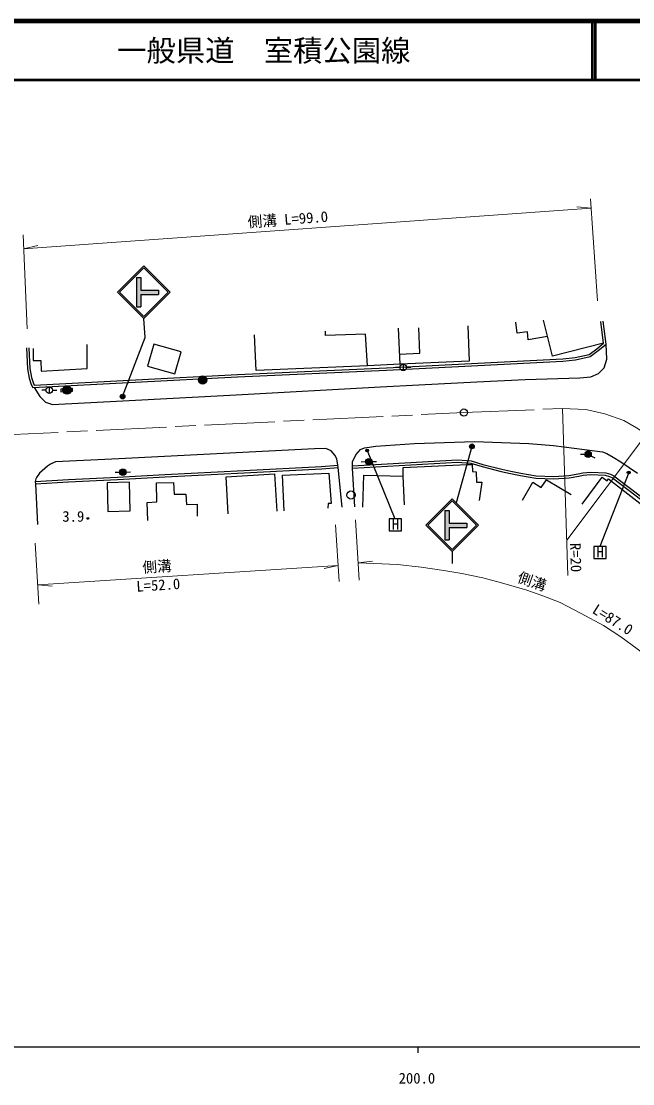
# Model space of a CAD drawing. Units: millimetres at full size, sheet at 1:1000; details may follow other scales. Extents: x -150369670 to 680000, y -185031503 to 11064623.
# Drawn here: x 200382 to 304643, y 198715 to 380000 of the extents above; entities that cross this region are included whole.
import ezdxf
from ezdxf.enums import TextEntityAlignment as Align

# ---------------------------------------------------------------- set-up
doc = ezdxf.new("R2010")
doc.units = ezdxf.units.MM
doc.header["$LTSCALE"] = 1000
doc.linetypes.add('CHAIN', pattern=[18.5, 12, -1.5, 3.5, -1.5])
for name, color, linetype, lineweight in [('M-BGD', 7, 'Continuous', 25), ('M-BGD-EXST', 7, 'Continuous', 25), ('M-BMK', 2, 'CHAIN', 13), ('M-BMK-SRVR', 3, 'Continuous', 25), ('M-STR-HTXT', 7, 'Continuous', 13), ('M-STR-STRC', 7, 'Continuous', 25), ('M-TTL', 2, 'Continuous', 140), ('M-TTL-BAND', 7, 'Continuous', 25), ('M-TTL-LINE', 7, 'Continuous', 50)]:
    doc.layers.add(name, color=color, linetype=linetype, lineweight=lineweight)
doc.layers.add('M-TTL-TXT', color=7, linetype='Continuous')
doc.styles.add('ＭＳ ゴシック', font='')
doc.styles.get('ＭＳ ゴシック').set_extended_font_data('MS Gothic')

# ---------------------------------------------------------------- blocks, each defined once
blk = doc.blocks.new('DOSEI3')
at = {"layer": 'M-BGD'}
blk.add_hatch(color=256, dxfattribs=at).paths.add_polyline_path([(-550, 0, 1), (550, 0, 1)])
for p, q in [((-550, 0), (-1300, 0)), ((550, 0), (1300, 0))]:
    blk.add_line(p, q, dxfattribs=at)
blk.add_circle((0, 0), 550, dxfattribs=at)

msp = doc.modelspace()

# ---------------------------------------------------------------- hatches: boundary and pattern name
at = {"layer": 'M-BGD'}
for points in [[(231643, 318179, 1), (230986, 319416, 1)], [(208512, 316446, 1), (207855, 317683, 1)], [(296481, 306096, 0.41421), (297050, 305566, 0.41421), (297580, 306135, 1)]]:
    msp.add_hatch(color=256, dxfattribs=at).paths.add_polyline_path(points)
at = {"layer": 'M-BGD-EXST'}
for points in [[(259152, 306896, 0.41421), (259223, 306549, 0.41421), (259570, 306620, 1)], [(303746, 303145, 0.41421), (303817, 302798, 0.41421), (304163, 302869, 1)]]:
    msp.add_hatch(color=256, dxfattribs=at).paths.add_polyline_path(points)
at = {"layer": 'M-STR-STRC'}
for points in [[(220035, 336265), (220785, 336265), (220785, 334140), (223785, 334140), (223785, 333390), (220785, 333390), (220785, 331265), (220035, 331265)], [(218007, 315762, 0.41421), (217856, 316307, 0.41421), (217311, 316156, 1)], [(277580, 307273, 0.41421), (277430, 307818, 0.41421), (276884, 307668, 1)], [(272610, 296505), (273360, 296505), (273360, 294380), (276360, 294380), (276360, 293630), (273360, 293630), (273360, 291505), (272610, 291505)]]:
    msp.add_hatch(color=256, dxfattribs=at).paths.add_polyline_path(points)

# ---------------------------------------------------------------- linework, layer by layer
at = {"layer": 'M-BGD'}
for p, q in [((264970, 321465), (264727, 327615)), ((264950, 320934), (264200, 320927)), ((265495, 321489), (265505, 320389)), ((266050, 320944), (266800, 320951)), ((205158, 317595), (205168, 316495)), ((204613, 317040), (203863, 317034)), ((205713, 317050), (206463, 317057)), ((296481, 306096), (295731, 306070)), ((297499, 305860), (298162, 305508))]:
    msp.add_line(p, q, dxfattribs=at)
for points in [[(201294, 324284), (201434, 320689), (201714, 319117), (202084, 318016), (202337, 317507), (237255, 319324), (262681, 320479), (292748, 321994), (294888, 322211), (297361, 322786), (298767, 323799), (300091, 324889), (299599, 328817)], [(201694, 324299), (201832, 320732), (202102, 319217), (202454, 318170), (202579, 317920), (237236, 319723), (262662, 320878), (292717, 322393), (294822, 322606), (297192, 323157), (298522, 324116), (299666, 325057), (299202, 328768)], [(290116, 326226), (286809, 325649), (286723, 326986), (284955, 326796), (284703, 328680)], [(299666, 325057), (290966, 322864), (289420, 328976)], [(276504, 328052), (276735, 321997), (264970, 321465), (259408, 321222), (240422, 320392), (240164, 326477)], [(259408, 321222), (259066, 326625), (252244, 326359), (252283, 327115)], [(264901, 323211), (268345, 323377), (268199, 327688)], [(202386, 324141), (202407, 322117), (203714, 322119), (203792, 320296), (211637, 320751), (211613, 324843)], [(202603, 317520), (203560, 315969), (204538, 315005), (205685, 314621), (217703, 315220), (237050, 316254), (261615, 317639), (268146, 317939), (278081, 318483), (286275, 318891), (295649, 319155), (297499, 319322), (298822, 319912), (299780, 320845), (300208, 322329), (300091, 324889)], [(257239, 297135), (256865, 303737), (256842, 304136), (256869, 304818), (257425, 306040), (258207, 306939), (258891, 307226), (259680, 307341), (260814, 307519), (267431, 307977), (277646, 308305), (282249, 308114), (286935, 307950), (291156, 307606), (296409, 306924), (299472, 306510), (300222, 306268), (301293, 305618), (302635, 304832), (305473, 302903)], [(255073, 297098), (254416, 303853), (254384, 304252), (254197, 305344), (253865, 305970), (253216, 306715), (252311, 307089), (250402, 307025), (216998, 305358), (206247, 304835), (205344, 304422), (204830, 304115), (203494, 302873), (202983, 302170), (202849, 301929), (202779, 301481), (202802, 301082), (203131, 294133)], [(256813, 304134), (274762, 305153), (277099, 304977), (279057, 304395), (282300, 303558), (283884, 303211), (285570, 302871), (288169, 302455), (291177, 302304), (293772, 302513), (295355, 302755), (296135, 302976), (297521, 303056), (300031, 302938), (300858, 302701), (301414, 302414), (305482, 299371), (309724, 296070), (321934, 286754), (335666, 276248), (331386, 270471)], [(256836, 303735), (274758, 304752), (277026, 304582), (278950, 304010), (282208, 303168), (283801, 302820), (285499, 302477), (288127, 302056), (291184, 301903), (293818, 302115), (295440, 302363), (296202, 302579), (297523, 302655), (299966, 302540), (300709, 302327), (301201, 302073), (305239, 299053), (309480, 295753), (321691, 286437), (335110, 276169), (331064, 270709)], [(202779, 301481), (208410, 301802), (216769, 302188), (224887, 302665), (238349, 303373), (251592, 304025), (254384, 304252)], [(202802, 301082), (208431, 301403), (216790, 301789), (224909, 302265), (238369, 302973), (251618, 303626), (254416, 303853)], [(235647, 295949), (235306, 302278), (243550, 302756), (243982, 296430)], [(245221, 296442), (244913, 302534), (252828, 302905), (253203, 297726), (252689, 297692), (252673, 296914)], [(265716, 297488), (265501, 302360), (265478, 303852), (276339, 304392), (277241, 304400), (277309, 303171), (277968, 303149), (278030, 301345), (278888, 301335), (278433, 298225)], [(221972, 294801), (221841, 297904), (223517, 297999), (223423, 301217), (226355, 301277), (226450, 299306), (228452, 299302), (228568, 297550), (230353, 297598), (230363, 295550)], [(258619, 297070), (258799, 302577), (265501, 302360)], [(285828, 298311), (287596, 301352), (289017, 300446), (289952, 301739), (294131, 299245)], [(296002, 297589), (299452, 302206), (300263, 301602), (300506, 301902), (308643, 295628), (311802, 293119), (308267, 288515)]]:
    msp.add_lwpolyline(points, dxfattribs=at)
for points in [[(221923, 321164), (226585, 319827), (227661, 323575), (222999, 324913)], [(215139, 296364), (218938, 296457), (218818, 301355), (215020, 301262)]]:
    msp.add_lwpolyline(points, close=True, dxfattribs=at)
for centre, radius in [((265500, 320939), 550), ((231315, 318797), 700), ((205163, 317045), 550), ((208184, 317065), 700), ((297030, 306115), 550), ((256603, 299152), 700), ((211735, 295172), 150)]:
    msp.add_circle(centre, radius, dxfattribs=at)
at = {"layer": 'M-BGD-EXST'}
for p, q in [((259361, 306758), (264073, 295110)), ((303955, 303007), (299030, 290405)), ((265207, 295130), (263107, 295130)), ((263107, 295130), (263107, 293030)), ((265207, 293030), (265207, 295130)), ((263107, 293030), (265207, 293030)), ((300128, 290407), (298028, 290407)), ((298028, 290407), (298028, 288307)), ((300128, 288307), (300128, 290407)), ((298028, 288307), (300128, 288307))]:
    msp.add_line(p, q, dxfattribs=at)
for centre in [(259361, 306758), (303955, 303007)]:
    msp.add_circle(centre, 250, dxfattribs=at)
at = {"layer": 'M-BMK'}
msp.add_lwpolyline([(76599, 303041), (176199, 308371), (275853, 313242), (292663, 313923), (296648, 313776), (299895, 313038), (303142, 311857), (305283, 310602), (306980, 309569), (360766, 267721), (361749, 266832), (365439, 264986), (369683, 263418), (373558, 262772), (376325, 262957), (377986, 263141), (422695, 271736)], dxfattribs=at)
at = {"layer": 'M-BMK-SRVR'}
msp.add_circle((275853, 313242), 600, dxfattribs=at)
msp.add_circle((275853, 313242), 600, dxfattribs=at)
at = {"layer": 'M-STR-HTXT'}
for p, q in [((297535, 348121), (200791, 341182)), ((297535, 348121), (295087, 348312)), ((298661, 332282), (297422, 349710)), ((201364, 327530), (200692, 343555)), ((200791, 341182), (203186, 341724)), ((292663, 313923), (293571, 285410)), ((306980, 309569), (293378, 291465)), ((253987, 294050), (254611, 284413)), ((257398, 294951), (258017, 284617)), ((202761, 290934), (203402, 280551)), ((203199, 283837), (254433, 287158)), ((254433, 287158), (252041, 286609)), ((257837, 287616), (260276, 287896)), ((203199, 283837), (205645, 283622))]:
    msp.add_line(p, q, dxfattribs=at)
msp.add_lwpolyline([(257837, 287616), (264508, 287313), (268544, 286852), (272406, 286308), (275501, 285796), (279100, 285063), (282288, 284203), (286593, 282939), (289327, 281984), (292255, 280803), (295866, 278963), (299637, 276927), (302589, 274981), (305382, 272946), (309801, 269565), (314976, 265673), (320020, 261823), (322092, 260013)], dxfattribs=at)
at = {"layer": 'M-STR-STRC'}
for p, q in [((216786, 333766), (221286, 338266)), ((217140, 333766), (221286, 337912)), ((225786, 333766), (221286, 338266)), ((225433, 333766), (221286, 337912)), ((220035, 336265), (220035, 331265)), ((220035, 336265), (220785, 336265)), ((220785, 336265), (220785, 334140)), ((216786, 333766), (221286, 329265)), ((217140, 333766), (221286, 329619)), ((220785, 334140), (223785, 334140)), ((221286, 329619), (225433, 333766)), ((221286, 329266), (225786, 333766)), ((223785, 334140), (223785, 333390)), ((220785, 333390), (223785, 333390)), ((220785, 333390), (220785, 331265)), ((220035, 331265), (220785, 331265)), ((277232, 307470), (274545, 297811)), ((269360, 294006), (273860, 298506)), ((269714, 294006), (273860, 298152)), ((278361, 294005), (273860, 298506)), ((278007, 294005), (273860, 298152)), ((272610, 296505), (272610, 291505)), ((272610, 296505), (273360, 296505)), ((273360, 296505), (273360, 294380)), ((269360, 294006), (273860, 289505)), ((269714, 294006), (273860, 289859)), ((273360, 294380), (276360, 294380)), ((273860, 289859), (278007, 294005)), ((273861, 289505), (278361, 294005)), ((276360, 294380), (276360, 293630)), ((273360, 293630), (276360, 293630)), ((273360, 293630), (273360, 291505)), ((272610, 291505), (273360, 291505)), ((273860, 289505), (273860, 287505))]:
    msp.add_line(p, q, dxfattribs=at)
for points in [[(217659, 315959), (221489, 326062), (221286, 329268)], [(207667, 317267), (207114, 317238), (207137, 316788), (207690, 316817)], [(209123, 317118), (209111, 317342), (208558, 317313)], [(208582, 316864), (209135, 316893), (209123, 317118)]]:
    msp.add_lwpolyline(points, dxfattribs=at)
for centre in [(217659, 315959), (277232, 307470)]:
    msp.add_circle(centre, 400, dxfattribs=at)
at = {"layer": 'M-TTL'}
msp.add_line((680000, 380000), (40000, 380000), dxfattribs=at)
at = {"layer": 'M-TTL-BAND'}
for p, q in [((40000, 205000), (579000, 205000)), ((268000, 205000), (268000, 204000))]:
    msp.add_line(p, q, dxfattribs=at)
at = {"layer": 'M-TTL-LINE'}
for p, q in [((297750, 380000), (297750, 370000)), ((298250, 380000), (298250, 370000)), ((40000, 370000), (680000, 370000))]:
    msp.add_line(p, q, dxfattribs=at)

# ---------------------------------------------------------------- block references
at = {"rotation": 2}
for p in [(259635, 304843), (217698, 303050)]:
    msp.add_blockref('DOSEI3', p, dxfattribs=at)

# ---------------------------------------------------------------- texts
at = {"layer": 'M-BGD', "style": 'ＭＳ ゴシック'}
msp.add_text('3.9', height=1833, dxfattribs=at).set_placement((207384, 294057), align=Align.BOTTOM_LEFT)
at = {"layer": 'M-BGD-EXST', "style": 'ＭＳ ゴシック'}
for p in [(263560, 292722), (298481, 287998)]:
    msp.add_text('H', height=1833, dxfattribs=at).set_placement(p, align=Align.BOTTOM_LEFT)
at = {"layer": 'M-STR-HTXT', "style": 'ＭＳ ゴシック'}
for s, rotation, p in [('側溝 L=99.0', 4.103, (239090, 344261)), ('R=20', 271.824, (293394, 290943)), ('側溝', 3.709, (221132, 285347)), ('L=52.0', 3.709, (220101, 282105)), ('側溝', 340.751, (284642, 283876)), ('L=87.0', 327.983, (297307, 278668))]:
    msp.add_text(s, height=1833, rotation=rotation, dxfattribs=at).set_placement(p, align=Align.BOTTOM_LEFT)
at = {"layer": 'M-TTL-BAND', "style": 'ＭＳ ゴシック'}
msp.add_text('200.0', height=1833, dxfattribs=at).set_placement((267844, 198195), align=Align.BOTTOM_CENTER)
at = {"layer": 'M-TTL-TXT', "style": 'ＭＳ ゴシック'}
msp.add_text('一般県道\u3000室積公園線', height=3666, dxfattribs=at).set_placement((216734, 375000), align=Align.MIDDLE_LEFT)

doc.saveas('drawing.dxf')
